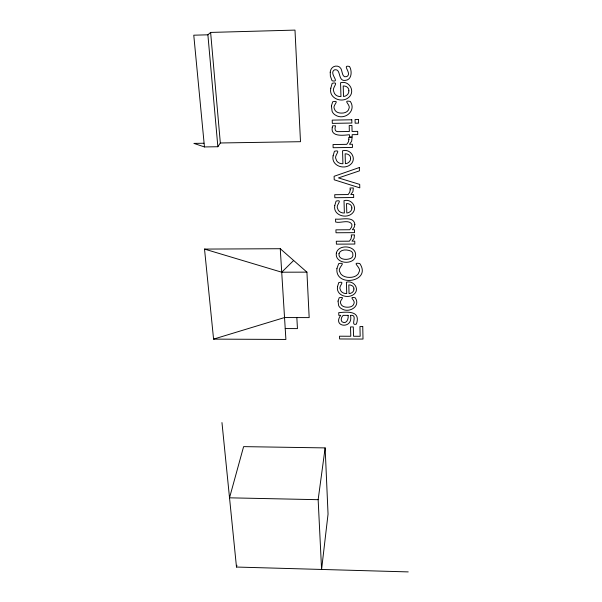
<?xml version="1.0" encoding="UTF-8"?>
<svg xmlns="http://www.w3.org/2000/svg" width="602" height="602" viewBox="0 0 602 602"><rect width="100%" height="100%" fill="white"/><g stroke="black" fill="none" stroke-linecap="round" stroke-linejoin="round"><path stroke-width="0.9" d="M318.149 499.69L325.14 447.903L243.607 446.624L229.52 497.824L318.149 499.69L321.588 569.454L328.045 514.116L325.14 447.903M408.231 571.9L236.481 567.046L236.917 565.218M203.927 143.238L193.904 143.396L204.454 146.941L217.864 146.73L220.332 142.975L210.625 32.425L294.988 30.1L300.496 141.696L220.332 142.975M204.522 249.085L280.254 248.716L285.897 339.453L213.575 339.122L204.522 249.085L281.713 272.209L293.656 260.485M204.454 146.941L193.769 35.194L207.886 34.811L210.625 32.425M213.575 339.122L284.535 317.555L309.172 317.608L306.93 272.142L280.254 248.716M281.713 272.209L306.93 272.142M285.22 328.564L297.456 328.609L296.839 317.585M221.965 422.581L236.481 567.046M207.886 34.811L217.864 146.73M330.227 72.232L330.37 76.078L332.071 80.773C341.025 82.828 328.444 73.474 334.419 69.87C341.439 68.154 337.504 81.548 345.209 80.39C351.929 80.036 352.26 70.953 349.514 66.483C341.041 64.467 352.599 73.399 346.79 76.604C341.883 78.26 342.538 71.164 340.867 68.493C339.031 65.272 333.959 65.34 331.8 68.192A7.728 7.63 72 0 0 330.227 72.232M330.807 88.178C328.489 98.412 342.041 103.627 348.919 97.253C355.609 91.301 349.16 80.141 340.559 82.76L340.958 96.561C337.79 96.839 334.321 94.958 333.809 91.609C331.258 88.012 340.228 81.202 332.176 83.324L330.807 88.178M333.102 155.798C330.98 165.625 344.051 170.261 350.635 164.421C357.204 158.74 350.65 148.31 342.553 150.786L342.929 163.729C339.904 163.955 336.533 162.254 336.006 159.041C333.583 155.564 342.229 149.288 334.434 151.26L333.102 155.798M334.787 205.41C332.808 214.937 345.518 219.166 351.899 213.71C358.371 208.224 351.749 198.306 344.013 200.677L344.374 213.01C341.454 213.206 338.151 211.626 337.617 208.51C335.284 205.124 343.697 199.232 336.089 201.098L334.787 205.41M331.416 105.877L332.093 111.28A7.645 7.548 30.7 0 0 335.54 115.155C344.442 120.791 356.828 110.881 350.274 101.414C341.989 99.842 351.004 104.868 348.972 108.526C348.362 111.791 344.743 113.161 341.763 113.101C338.798 113.259 335.133 112.077 334.381 108.849C332.003 105.245 340.92 99.872 332.703 101.768L331.416 105.877M337.541 286.507C335.788 295.537 347.911 299.149 353.953 294.28C360.259 289.11 353.555 280.013 346.398 282.218L346.729 293.58C343.99 293.723 340.807 292.339 340.25 289.389C338.061 286.138 346.097 280.856 338.791 282.541L337.541 286.507M336.954 268.394C334.682 287.944 372.179 281.781 359.778 263.541C350.545 261.855 361.915 267.657 359.101 271.863C358.152 276.047 353.359 277.454 349.566 277.387C345.736 277.469 340.98 276.009 339.829 271.893C336.827 267.83 347.64 261.787 338.7 263.608L336.954 268.394M338.038 301.09L338.64 305.553A6.931 6.231 7.6 0 0 341.763 308.811C349.055 313.514 361.155 306.275 355.18 297.734C347.655 296.312 355.707 300.3 353.976 303.566C353.306 306.418 349.988 307.283 347.422 307.216C344.826 307.261 341.515 306.418 340.724 303.589C338.678 300.33 346.699 296.274 339.219 297.734L338.038 301.09M332.229 127.699C330.521 137.331 344.096 135.232 349.431 134.72L349.491 136.895L352.208 136.85L352.155 134.675L357.754 134.585L357.686 131.364L352.072 131.454L351.929 125.502L349.198 125.547L349.348 131.499L337.805 131.65L336.292 131.281L335.352 130.348L334.99 128.587L335.525 125.788L332.575 125.841L332.229 127.699M348.867 90.797C349.107 93.822 346.436 96.328 343.516 96.508L343.215 85.988C346.082 85.725 349.122 87.689 348.867 90.797M350.597 158.371C350.823 161.261 348.159 163.556 345.397 163.691L345.127 153.826C347.828 153.6 350.823 155.376 350.597 158.371M351.861 207.946C352.072 210.745 349.431 212.882 346.79 212.988L346.519 203.589C349.115 203.401 352.072 205.041 351.861 207.946M336.345 253.058C334.87 262.005 347.444 264.662 353.193 260.117A7.322 6.75 7.6 0 0 355.481 256.234C357.422 245.586 338.572 243.471 336.345 253.058M353.923 288.968C354.119 291.624 351.508 293.513 349.047 293.58L348.806 284.919C351.222 284.776 354.111 286.206 353.923 288.968M350.492 315.38C353.607 329.587 331.883 327.277 340.694 315.358L338.806 315.35L338.715 312.686C348.001 311.731 360.974 310.73 356.407 324.072C349.536 326.54 358.724 314.124 350.492 315.38M338.979 253.638C338.211 259.974 347.331 260.41 351.29 258.062A4.184 3.86 7.5 0 0 352.855 255.669L352.802 253.57A4.161 3.838 7.5 0 0 351.109 251.2C347.444 249.454 340.551 248.927 338.979 253.638M348.106 315.373C348.814 318.932 346.308 324.779 342.041 321.814C340.356 319.82 341.484 316.961 343.17 315.365L348.106 315.373M348.904 139.325L348.4 141.899L346.767 144.337L333.034 144.548L333.139 147.723L352.463 147.43L352.388 144.247L349.506 144.292L351.658 141.207L352.117 137.376L348.701 137.437L348.904 139.325M350.221 189.796L349.732 192.249L348.129 194.559L334.727 194.702L334.832 197.719L353.69 197.531L353.615 194.499L350.808 194.529L352.907 191.609L353.351 187.959L350.025 187.997L350.221 189.796M351.448 236.646L350.958 238.986L349.401 241.184L336.3 241.259L336.398 244.149L354.826 244.051L354.759 241.154L352.012 241.169L354.066 238.392L354.51 234.908L351.252 234.93L351.448 236.646M354.864 224.418L354.262 227.127L352.418 229.731L354.48 229.716L354.548 232.643L336.014 232.763L335.916 229.844L349.77 229.746L351.335 227.466A5.35 5.012 8.3 0 0 351.786 224.207C348.776 219.113 340.198 223.545 335.653 222.003L335.547 219.053C340.83 220.061 353.795 215.524 354.864 224.418M359.349 167.529L334.102 176.296L334.223 179.802L359.785 187.854L359.71 184.4L338.467 177.914L359.424 170.87L359.349 167.529M358.499 119.429L355.067 119.489L355.15 123.199L358.574 123.139L358.499 119.429M351.786 119.775L332.206 120.129L332.319 123.38L351.869 123.034L351.786 119.775M362.75 326.57L359.958 326.555L360.177 336.292L353.555 336.262L353.314 326.946L350.522 326.939L350.785 336.255L339.505 336.209L339.603 338.964L363.014 339.069L362.75 326.57"/></g></svg>
